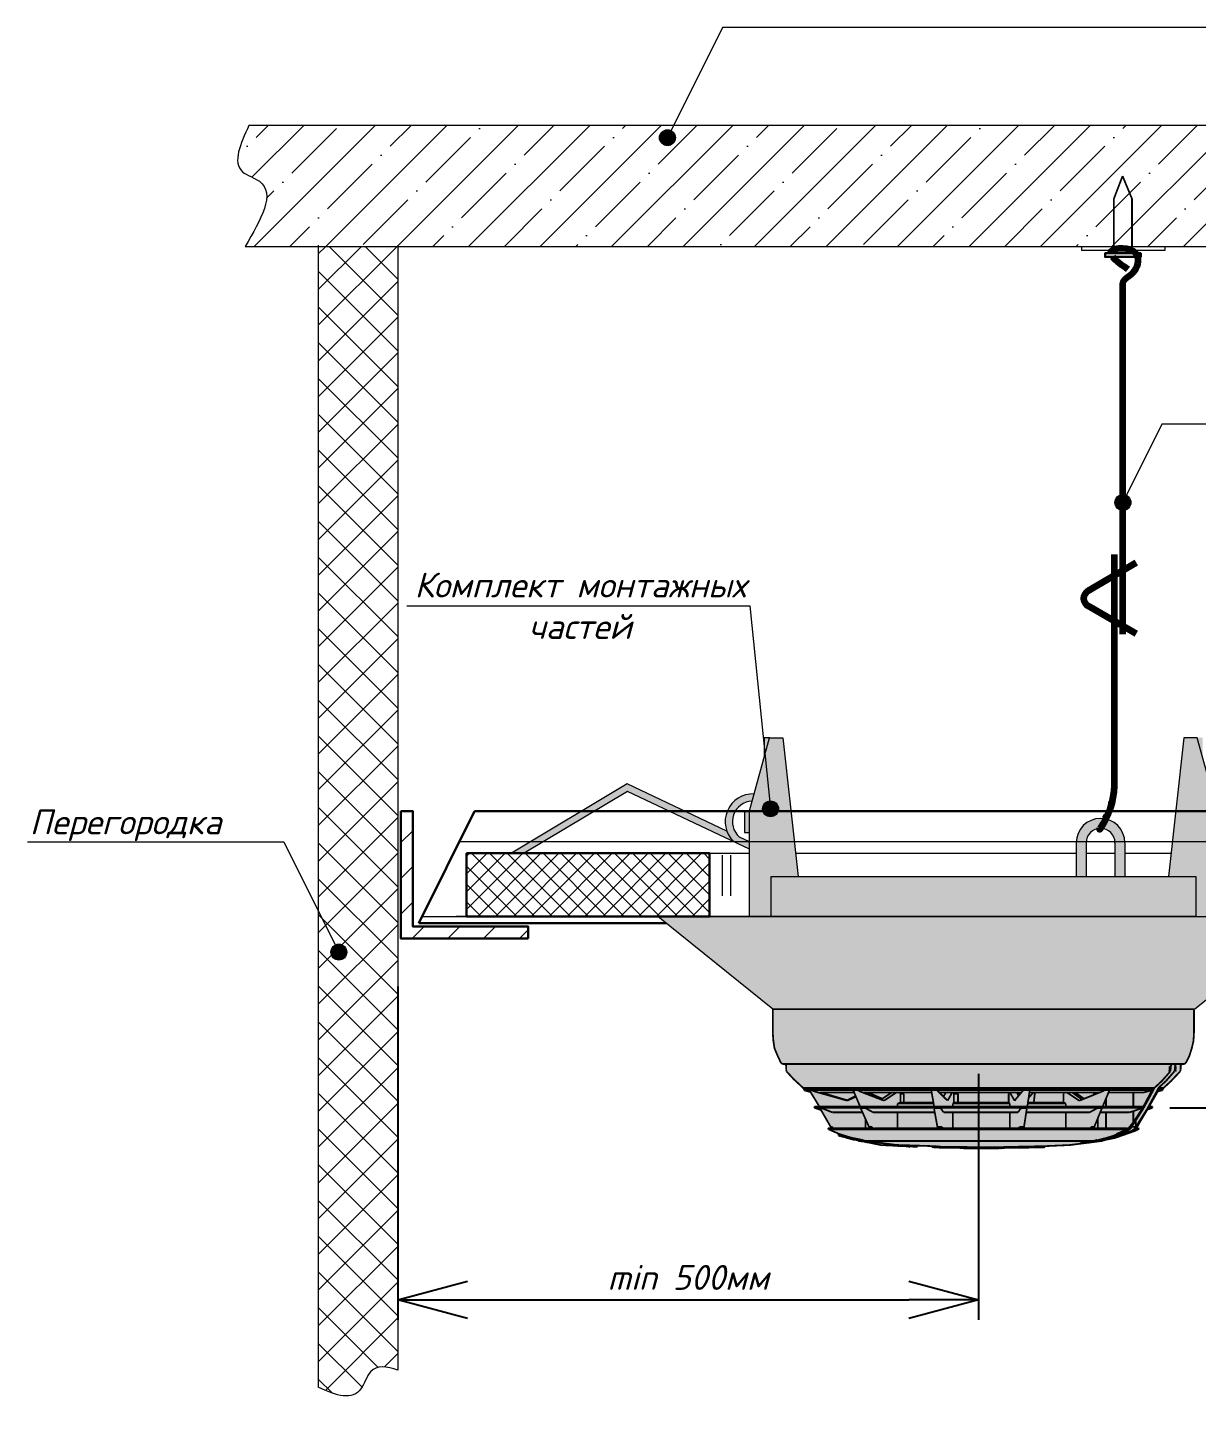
# Model space of a CAD drawing. Header units: millimetres. Extents: x -352922 to 707789, y -273589 to 355472.
# Drawn here: x 514486 to 526235, y -194438 to -180618 of the extents above; entities that cross this region are included whole.
import ezdxf

# ---------------------------------------------------------------- set-up
doc = ezdxf.new("R2010")
doc.units = ezdxf.units.MM
doc.header["$LTSCALE"] = 0.5
doc.layers.get('0').update_dxf_attribs({"lineweight": 18})
doc.layers.get('Defpoints').update_dxf_attribs({"color": 4, "lineweight": 140})
doc.styles.add('GOST-2.304_Type-B', font='GOST Common.ttf')
doc.styles.add('ISOCPEUR', font='isocpeui.ttf', dxfattribs={"height": 250})
doc.dimstyles.new('SPDS', dxfattribs={"dimscale": 100, "dimtxt": 250, "dimasz": 2.5, "dimexe": 2, "dimexo": 1, "dimgap": 1, "dimtad": 1, "dimdec": 0, "dimtxsty": 'GOST-2.304_Type-B', "dimblk": 'ARCHTICK', "dimcen": 2.5, "dimdle": 2, "dimadec": 0, "dimazin": 2, "dimtfac": 0.75, "dimtdec": 0, "dimtmove": 1, "dimatfit": 3, "dimfxl": 1, "dimtfillclr": 256, "dimtolj": 1, "dimarcsym": 0})

# ---------------------------------------------------------------- blocks, each defined once
blk = doc.blocks.new('_Open30')
at = {"color": 0, "lineweight": -2}
for p, q in [((-1, 0.268), (0, 0)), ((0, 0), (-1, -0.268)), ((0, 0), (-1, 0))]:
    blk.add_line(p, q, dxfattribs=at)
blk = doc.blocks.new('*D1009')
at = {"color": 0, "lineweight": -2, "ltscale": 100, "transparency": 16777216}
for p, q in [((518209, -190256), (518209, -193606)), ((524043, -191136), (524043, -193606)), ((518909, -193406), (523343, -193406))]:
    blk.add_line(p, q, dxfattribs=at)
at = {"layer": 'Defpoints', "color": 0, "ltscale": 100, "transparency": 16777216}
for p in [(518209, -190156), (524043, -191036), (524043, -193406)]:
    blk.add_point(p, dxfattribs=at)
at = {"color": 0, "lineweight": -2, "ltscale": 100, "transparency": 16777216, "xscale": 700, "yscale": 700, "zscale": 700, "rotation": 180}
blk.add_blockref('_Open30', (518209, -193406), dxfattribs=at)
at = {"color": 0, "lineweight": -2, "ltscale": 100, "transparency": 16777216, "xscale": 700, "yscale": 700, "zscale": 700}
blk.add_blockref('_Open30', (524043, -193406), dxfattribs=at)
at = {"color": 0, "ltscale": 100, "transparency": 16777216, "insert": (521126, -193181), "char_height": 250, "attachment_point": 5, "style": 'ISOCPEUR'}
blk.add_mtext('\\A1;min 500мм', dxfattribs=at)
blk = doc.blocks.new('*D1010')
at = {"color": 0, "lineweight": -2, "ltscale": 100, "transparency": 16777216}
for p, q in [((528682, -189553), (528086, -189553)), ((528286, -189853), (528286, -191175)), ((528286, -190514), (529514, -191154)), ((529514, -191154), (529514, -193769)), ((525968, -191475), (528486, -191475))]:
    blk.add_line(p, q, dxfattribs=at)
at = {"layer": 'Defpoints', "color": 0, "ltscale": 100, "transparency": 16777216}
for p in [(528782, -189553), (525868, -191475), (528286, -191475)]:
    blk.add_point(p, dxfattribs=at)
at = {"color": 0, "lineweight": -2, "ltscale": 100, "transparency": 16777216, "xscale": 300, "yscale": 300, "zscale": 300}
for p, rotation in [((528286, -189553), 90), ((528286, -191475), 270)]:
    blk.add_blockref('_Open30', p, dxfattribs=dict(at, rotation=rotation))
at = {"color": 0, "ltscale": 100, "transparency": 16777216, "insert": (529264, -192462), "char_height": 250, "attachment_point": 5, "rotation": 90, "style": 'ISOCPEUR'}
blk.add_mtext('\\A1;25...600 (150)мм', dxfattribs=at)

msp = doc.modelspace()

# ---------------------------------------------------------------- hatches: boundary and pattern name
at = {"lineweight": 15, "transparency": 33554687}
h = msp.add_hatch(dxfattribs=at)
h.set_pattern_fill('ANSI35', color=256, scale=80)
h.set_pattern_definition([(45, (320474.26, -199503.8), (-359.2102, 359.2102), []), (45, (320833.47, -199503.8), (-359.2102, 359.2102), [635, -127, 0, -127])])
edge = h.paths.add_edge_path()
edge.add_spline(control_points=[(516711.48518, -181601.86589), (516626.40272, -181787.9799), (516505.87508, -182051.62862), (517030.87088, -182206.89536), (516829.613, -182551.70026), (516673.89043, -182818.49183)], knot_values=[0, 0, 0, 0, 470.0185482305, 665.8273069625, 1335.4580311981, 1335.4580311981, 1335.4580311981, 1335.4580311981], degree=3, periodic=0)
edge.add_line((516673.89043, -182818.49183), (531326.14753, -182818.49183))
edge.add_spline(control_points=[(531326.14753, -182818.49183), (531481.8701, -182551.70026), (531683.12798, -182206.89536), (531158.13219, -182051.62862), (531278.65983, -181787.9799), (531363.74229, -181601.86589)], knot_values=[0, 0, 0, 0, 669.6307242357, 865.4394829677, 1335.4580311982, 1335.4580311982, 1335.4580311982, 1335.4580311982], degree=3, periodic=0)
edge.add_line((531363.74229, -181601.86589), (516711.48518, -181601.86589))
at = {"ltscale": 100, "transparency": 33554687}
h = msp.add_hatch(color=256, dxfattribs=at)
h.dxf.hatch_style = 1
h.paths.add_polyline_path([(520997.85881, -181725.89903, 1), (520837.85881, -181725.89903, 1)])
at = {"lineweight": 15, "transparency": 33554687}
h = msp.add_hatch(dxfattribs=at)
h.set_pattern_fill('ANSI37', color=256, scale=80)
h.set_pattern_definition([(45, (320474.26, -199503.78), (-179.60512, 179.60512), []), (135, (320474.26, -199503.78), (-179.60512, -179.60512), [])])
edge = h.paths.add_edge_path()
edge.add_spline(control_points=[(517408.88952, -194282.77768), (517590.70035, -194374.91411), (517816.95832, -194438.15281), (517930.86465, -194053.00693), (518095.0387, -194072.91402), (518208.88952, -194113.23156)], knot_values=[204.9119883014, 204.9119883014, 204.9119883014, 204.9119883014, 802.1833878738, 1046.9443362888, 1429.5555332753, 1429.5555332753, 1429.5555332753, 1429.5555332753], degree=3, periodic=0)
edge.add_line((518208.88952, -194113.23156), (518208.88952, -182818.49183))
edge.add_line((518208.88952, -182818.49183), (517408.88952, -182818.49183))
edge.add_line((517408.88952, -182818.49183), (517408.88952, -194282.77768))
at = {"ltscale": 100, "transparency": 33554687}
h = msp.add_hatch(color=256, dxfattribs=at)
h.dxf.hatch_style = 1
h.paths.add_polyline_path([(525575.59861, -185392.41901, 1), (525415.59861, -185392.41901, 1)])
at = {"transparency": 33554687}
h = msp.add_hatch(color=5, dxfattribs=at)
h.dxf.hatch_style = 1
h.set_gradient(color1=(214, 214, 214), color2=(128, 128, 128), tint=1)
h.paths.add_polyline_path([(522079.05143, -187756.84767), (521943.48101, -187756.84767), (521741.92873, -188489.95522), (521741.92873, -189552.99844), (521959.32775, -189552.99844), (521959.32775, -189151.23393), (522233.12876, -189151.23393)])
h.paths.add_polyline_path([(526444.54308, -188489.95522), (526242.99081, -187756.84767), (526107.42039, -187756.84767), (525953.34306, -189151.23393), (526227.14407, -189151.23393), (526227.14407, -189552.99844), (526444.54308, -189552.99844)])
h.paths.add_polyline_path([(525515.57308, -188813.01377, 0.3497265147), (525325.38385, -188574.35951, -0.0316760222), (525270.77255, -188668.01612, -0.4141554137), (525415.74142, -188813.01377), (525415.74142, -189151.23393), (525515.57308, -189151.23393)])
h.paths.add_polyline_path([(525270.77255, -188668.01612, 0.0316760222), (525325.38385, -188574.35951, 0.4817816633), (525025.91444, -188813.01377), (525025.91444, -189151.23393), (525125.74611, -189151.23393), (525125.74611, -188813.01377, -0.4142717134)])
h.paths.add_polyline_path([(526398.34934, -188321.93438), (526418.09119, -188393.74155, -0.6797873121), (526546.02354, -188754.61311), (526444.54308, -188802.55533), (526444.54308, -188875.2351), (526602.16529, -188800.76993, 0.6935314403)])
h.paths.add_polyline_path([(520584.24089, -188255.63099, -0.2504942233), (520522.69735, -188299.23585), (521584.30653, -188800.76993, -0.1149879769), (521515.04837, -188695.37065)])
h.paths.add_polyline_path([(521640.44828, -188754.61311, -0.6797873121), (521768.38063, -188393.74155), (521788.12248, -188321.93438, 0.6935314403), (521584.30653, -188800.76993), (521741.92873, -188875.2351), (521741.92873, -188802.55533)])
edge = h.paths.add_edge_path()
edge.add_line((528707.58636, -188918.1459), (528835.2763, -188918.1459))
edge.add_line((528835.2763, -188918.1459), (527674.58306, -188221.4498))
edge.add_line((527674.58306, -188221.4498), (526671.42345, -188695.37065))
edge.add_arc((526410.67146, -188599.4843), 277.82331, 313.571939271, 339.810005346, ccw=False)
edge.add_line((526602.16529, -188800.76993), (527670.88666, -188295.87586))
edge.add_line((527670.88666, -188295.87586), (528707.58636, -188918.1459))
edge = h.paths.add_edge_path()
edge.add_line((519351.19552, -188918.1459), (519478.88545, -188918.1459))
edge.add_line((519478.88545, -188918.1459), (520509.07415, -188299.78403))
edge.add_arc((520512.68097, -188219.86538), 80, 211.654883703, 267.415927542, ccw=False)
edge.add_line((520444.583, -188261.8495), (519351.19552, -188918.1459))
h = msp.add_hatch(color=5, dxfattribs=at)
h.dxf.hatch_style = 1
h.set_gradient(color1=(214, 214, 214), color2=(128, 128, 128), tint=1)
h.paths.add_polyline_path([(521943.48101, -187756.84767), (521890.13901, -187756.84767), (521890.13901, -187950.86888)])
h.paths.add_polyline_path([(521741.92873, -188489.95522), (521692.03027, -188489.95522), (521692.03027, -188709.01339), (521741.92873, -188709.01339)])
h.paths.add_polyline_path([(526494.44155, -188489.95522), (526444.54308, -188489.95522), (526444.54308, -188709.01339), (526494.44155, -188709.01339)])
h.paths.add_polyline_path([(526296.3328, -187756.84767), (526242.99081, -187756.84767), (526296.3328, -187950.86888)])
edge = h.paths.add_edge_path()
edge.add_line((519351.19552, -188918.1459), (519478.88545, -188918.1459))
edge.add_line((519478.88545, -188918.1459), (520515.58516, -188295.87586))
edge.add_line((520515.58516, -188295.87586), (521584.30653, -188800.76993))
edge.add_arc((521775.80035, -188599.4843), 277.82331, 200.189994654, 226.428060729, ccw=False)
edge.add_line((521515.04837, -188695.37065), (520511.88876, -188221.4498))
edge.add_line((520511.88876, -188221.4498), (519351.19552, -188918.1459))
at = {"lineweight": 15, "transparency": 33554687}
h = msp.add_hatch(dxfattribs=at)
h.set_pattern_fill('ANSI31', color=256, scale=80)
h.set_pattern_definition([(45, (320504.4, -238551.23), (-179.60512, 179.60512), [])])
h.paths.add_polyline_path([(519519.02369, -189775.64709), (519519.02369, -189655.64709), (518359.02369, -189655.64709), (518359.02369, -188495.64709), (518239.02369, -188495.64709), (518239.02369, -189135.64709), (518239.02369, -189775.64709), (518879.02369, -189775.64709)])
at = {"ltscale": 100, "transparency": 33554687}
h = msp.add_hatch(color=256, dxfattribs=at)
h.dxf.hatch_style = 1
h.paths.add_polyline_path([(522033.97243, -188471.04521, 1), (521873.97243, -188471.04521, 1)])
at = {"transparency": 33554687}
h = msp.add_hatch(color=256, dxfattribs=at)
h.dxf.hatch_style = 1
h.paths.add_polyline_path([(525384.27249, -188465.7451), (525360.87651, -188456.75512), (525342.63464, -188504.2287), (525366.03061, -188513.21868)])
at = {"lineweight": 15, "transparency": 33554687}
h = msp.add_hatch(dxfattribs=at)
h.set_pattern_fill('ANSI37', color=256, scale=40)
h.set_pattern_definition([(45, (320474.26, -199503.78), (-89.80256, 89.80256), []), (135, (320474.26, -199503.78), (-89.80256, -89.80256), [])])
h.paths.add_polyline_path([(521341.92873, -188918.1459), (518899.32921, -188918.1459), (518899.32921, -189552.99844), (521341.92873, -189552.99844)])
edge = h.paths.add_edge_path()
edge.add_line((530272.52781, -188918.1459), (526844.54308, -188918.1459))
edge.add_line((526844.54308, -188918.1459), (526844.54308, -189552.99844))
edge.add_line((526844.54308, -189552.99844), (530718.59377, -189552.99844))
edge.add_spline(control_points=[(530718.59377, -189552.99844), (530747.6488, -189478.98432), (530807.69935, -189326.01293), (530605.88068, -189139.37935), (530672.49441, -188989.72291), (530704.35412, -188918.1459)], knot_values=[0, 0, 0, 0, 274.6934373161, 567.732730339, 836.3677689407, 836.3677689407, 836.3677689407, 836.3677689407], degree=3, periodic=0)
edge.add_line((530704.35412, -188918.1459), (530272.52781, -188918.1459))
edge.add_line((530272.52781, -188918.1459), (530117.55063, -189217.30046))
edge.add_arc((530080.75146, -189288.3344), 80, 0, 62.61356046, ccw=False)
edge.add_arc((530080.75146, -189288.3344), 80, -180, 0, ccw=False)
edge.add_arc((530080.75146, -189288.3344), 80, 62.61356046, 180, ccw=False)
edge.add_line((530117.55063, -189217.30046), (530272.52781, -188918.1459))
at = {"transparency": 33554687}
h = msp.add_hatch(color=5, dxfattribs=at)
h.dxf.hatch_style = 1
h.set_gradient(color1=(214, 214, 214), color2=(150, 191, 248), tint=1)
h.paths.add_polyline_path([(521959.32775, -189151.23393), (521959.32775, -189552.99844), (526227.14407, -189552.99844), (526227.14407, -189151.23393)])
h = msp.add_hatch(color=5, dxfattribs=at)
h.dxf.hatch_style = 1
h.set_gradient(color1=(214, 214, 214), color2=(150, 191, 248), tint=1)
h.paths.add_polyline_path([(520819.75354, -189552.99844), (521976.56375, -190485.90053), (521976.56375, -190725.82053), (521993.52375, -190878.22053), (522058.40375, -191024.94053), (522075.36375, -191036.30053), (522110.64375, -191042.97512), (522110.64375, -191094.14053), (522116.24375, -191112.46053), (522281.36375, -191276.14053), (522350.56375, -191317.10053), (522450.72375, -191480.78053), (522567.84375, -191679.74053), (522535.40375, -191688.90053), (522649.68375, -191758.74053), (523060.32375, -191850.46053), (523226.12375, -191858.94053), (523668.48375, -191873.06053), (524265.44375, -191885.74053), (524306.32375, -191873.06053), (524962.48375, -191850.46053), (525126.88375, -191829.30053), (525261.68375, -191809.58053), (525595.36375, -191709.38053), (525647.56375, -191653.62053), (525852.88375, -191300.14053), (525902.28375, -191276.14053), (526068.80375, -191112.46053), (526075.84375, -191094.14053), (526075.84375, -191036.30053), (526111.12375, -191036.30053), (526128.08375, -191024.94053), (526174.64375, -190919.18053), (526204.24375, -190807.66053), (526209.92375, -190739.66603), (526209.92375, -190485.90053), (527372.41396, -189552.99844)])
at = {"ltscale": 100, "transparency": 33554687}
h = msp.add_hatch(color=256, dxfattribs=at)
h.dxf.hatch_style = 1
h.paths.add_polyline_path([(517695.24337, -189911.54977, 1), (517535.24337, -189911.54977, 1)])

# ---------------------------------------------------------------- linework, layer by layer
at = {"linetype": 'ByBlock', "ltscale": 10, "transparency": 33554687}
for p, q in [((531363.74229, -181601.86589), (516711.48518, -181601.86589)), ((516673.89043, -182818.49183), (531326.14753, -182818.49183))]:
    msp.add_line(p, q, dxfattribs=at)
at = {"lineweight": 15, "transparency": 33554687}
for p, q in [((518827.1875, -188798.40752), (523926.74383, -188798.40752)), ((523926.74383, -188798.40752), (529210.23707, -188798.40752)), ((521470.29449, -189345.17771), (521470.29449, -188935.71901)), ((521552.24972, -188935.71901), (521552.24972, -189345.17771))]:
    msp.add_line(p, q, dxfattribs=at)
at = {"ltscale": 100, "transparency": 33554687}
for points in [[(527044.19027, -180618.35774), (521471.62945, -180618.35774), (520917.85881, -181725.89903), (520917.85881, -181725.89903)], [(521976.56375, -182818.49183), (526215.60375, -182818.49183)], [(527346.43479, -184604.62412), (525887.14314, -184604.62412), (525495.59861, -185392.41901), (525495.59861, -185392.41901)], [(518298.85004, -186430.43968), (521746.50015, -186430.43968), (521953.97243, -188471.04521), (521953.97243, -188471.04521)], [(521741.92873, -189552.99844), (521741.92873, -188489.95522), (521943.48101, -187756.84767), (522079.05143, -187756.84767), (522233.12876, -189151.23393)], [(521943.48101, -187756.84767), (521890.13901, -187756.84767), (521890.13901, -187950.86888)], [(526444.54308, -189552.99844), (526444.54308, -188489.95522), (526242.99081, -187756.84767), (526107.42039, -187756.84767), (525953.34306, -189151.23393)], [(521515.04837, -188695.37065), (520511.88876, -188221.4498), (519351.19552, -188918.1459)], [(521741.92873, -188875.2351), (520515.58516, -188295.87586), (519478.88545, -188918.1459)], [(521741.92873, -188802.55533), (521640.44828, -188754.61311)], [(514485.96485, -188804.00847), (517061.47273, -188804.00847), (517615.24337, -189911.54977), (517615.24337, -189911.54977)], [(525025.91444, -188813.01377), (525025.91444, -189151.23393)], [(525125.74611, -188813.01377), (525125.74611, -189151.23393)], [(525415.74142, -188813.01377), (525415.74142, -189151.23393)], [(525515.57308, -188813.01377), (525515.57308, -189151.23393)], [(521341.92873, -189552.99844), (521341.92873, -189151.23393)], [(521341.92873, -189552.99844), (518793.603, -189552.99844)], [(521976.56375, -190483.52498), (520819.75354, -189552.99844)], [(521959.32775, -189552.99844), (520819.75354, -189552.99844)], [(521741.92873, -189552.99844), (521341.92873, -189552.99844)], [(526215.60375, -190483.52498), (527372.41396, -189552.99844)], [(526227.14407, -189552.99844), (527366.71827, -189552.99844)]]:
    msp.add_lwpolyline(points, dxfattribs=at)
at = {"transparency": 33554687, "const_width": 17.6}
for points in [[(525404.55861, -182339.94525), (525492.07861, -182111.30525)], [(525492.07861, -182111.30525), (525586.63861, -182339.94525)], [(525404.55861, -182887.96253), (525404.55861, -182339.94525)], [(525586.63861, -182339.94525), (525586.63861, -182887.96253)], [(521976.56375, -190485.90053), (521976.56375, -190725.82053)], [(521976.56375, -190485.90053), (526209.92375, -190485.90053)], [(526209.92375, -190725.82053), (526209.92375, -190485.90053)], [(521976.56375, -190725.82053), (521982.24375, -190802.06053), (521993.52375, -190878.22053), (522023.12375, -190948.78053), (522058.40375, -191024.94053)], [(526128.08375, -191024.94053), (526163.36375, -190954.46053), (526185.92375, -190883.90053), (526204.24375, -190807.66053), (526209.92375, -190725.82053)], [(522058.40375, -191024.94053), (522075.36375, -191036.30053)], [(522075.36375, -191036.30053), (526010.96375, -191036.30053)], [(522110.64375, -191065.90053), (522110.64375, -191053.18053), (522104.96375, -191041.90053), (522088.08375, -191036.30053)], [(522110.64375, -191065.90053), (522110.64375, -191094.14053)], [(522110.64375, -191094.14053), (522116.24375, -191112.46053)], [(522116.24375, -191112.46053), (522186.80375, -191188.70053), (522281.36375, -191276.14053)], [(525812.00375, -191276.14053), (525888.16375, -191205.58053), (525970.00375, -191112.46053)], [(525852.88375, -191276.14053), (525929.12375, -191205.58053), (526010.96375, -191112.46053)], [(525905.12375, -191276.14053), (525981.28375, -191205.58053), (526068.80375, -191112.46053)], [(525958.72375, -191112.46053), (525964.40375, -191094.14053)], [(525964.40375, -191094.14053), (525964.40375, -191058.86053)], [(525964.40375, -191058.86053), (525964.40375, -191065.90053)], [(525964.40375, -191058.86053), (525975.68375, -191058.86053)], [(525964.40375, -191065.90053), (525964.40375, -191094.14053)], [(525970.00375, -191112.46053), (525975.68375, -191094.14053)], [(526005.28375, -191036.30053), (525994.00375, -191036.30053), (525986.96375, -191041.90053), (525981.28375, -191047.58053), (525975.68375, -191058.86053)], [(525975.68375, -191094.14053), (525975.68375, -191058.86053)], [(526010.96375, -191036.30053), (526022.24375, -191036.30053)], [(526010.96375, -191112.46053), (526016.56375, -191094.14053)], [(526016.56375, -191058.86053), (526022.24375, -191047.58053), (526027.84375, -191041.90053), (526034.96375, -191036.30053), (526046.24375, -191036.30053)], [(526016.56375, -191094.14053), (526016.56375, -191058.86053)], [(526016.56375, -191058.86053), (526027.84375, -191058.86053)], [(526057.52375, -191036.30053), (526022.24375, -191036.30053)], [(526022.24375, -191112.46053), (526027.84375, -191094.14053)], [(526027.84375, -191094.14053), (526027.84375, -191058.86053)], [(526046.24375, -191036.30053), (526051.84375, -191036.30053)], [(526051.84375, -191036.30053), (526057.52375, -191036.30053)], [(526051.84375, -191036.30053), (526111.12375, -191036.30053)], [(526068.80375, -191112.46053), (526075.84375, -191094.14053)], [(526104.08375, -191036.30053), (526092.80375, -191036.30053), (526081.52375, -191041.90053), (526075.84375, -191053.18053), (526075.84375, -191065.90053)], [(526075.84375, -191094.14053), (526075.84375, -191065.90053)], [(526111.12375, -191036.30053), (526128.08375, -191024.94053)], [(522281.36375, -191276.14053), (522287.04375, -191281.82053)], [(525812.00375, -191276.14053), (522281.36375, -191276.14053)], [(522287.04375, -191281.82053), (522292.64375, -191300.14053)], [(522287.04375, -191281.82053), (525793.60375, -191281.82053)], [(522292.64375, -191300.14053), (522350.56375, -191317.10053)], [(525788.00375, -191300.14053), (522292.64375, -191300.14053)], [(522344.88375, -191300.14053), (522357.60375, -191300.14053)], [(522344.88375, -191300.14053), (522445.04375, -191463.82053)], [(522374.48375, -191305.82053), (522368.88375, -191300.14053), (522363.20375, -191300.14053), (522357.60375, -191300.14053)], [(522725.84375, -191404.54053), (522374.48375, -191305.82053)], [(522796.40375, -191322.70053), (522450.72375, -191322.70053)], [(522720.24375, -191398.94053), (522462.00375, -191322.70053)], [(522807.76375, -191357.98053), (522714.56375, -191404.54053)], [(522813.36375, -191363.66053), (522725.84375, -191404.54053)], [(522785.12375, -191300.14053), (522813.36375, -191300.14053)], [(522785.12375, -191300.14053), (522854.32375, -191463.82053)], [(522837.36375, -191305.82053), (522831.68375, -191300.14053), (522826.08375, -191300.14053), (522819.04375, -191300.14053), (522813.36375, -191300.14053)], [(523094.16375, -191404.54053), (522837.36375, -191305.82053)], [(523575.36375, -191322.70053), (522889.60375, -191322.70053)], [(522948.80375, -191333.98053), (522930.48375, -191322.70053)], [(523082.88375, -191387.66053), (522936.16375, -191322.70053)], [(522948.80375, -191346.70053), (522948.80375, -191333.98053)], [(523170.40375, -191322.70053), (523065.92375, -191393.26053)], [(523218.32375, -191322.70053), (523094.16375, -191404.54053)], [(523259.28375, -191333.98053), (523253.60375, -191322.70053)], [(523259.28375, -191422.94053), (523259.28375, -191333.98053)], [(523294.56375, -191333.98053), (523259.28375, -191333.98053)], [(523281.84375, -191322.70053), (523294.56375, -191333.98053)], [(523294.56375, -191422.94053), (523294.56375, -191333.98053)], [(523569.76375, -191300.14053), (523597.92375, -191463.82053)], [(523581.04375, -191300.14053), (523575.36375, -191300.14053), (523569.76375, -191300.14053)], [(523581.04375, -191300.14053), (523616.32375, -191300.14053)], [(523633.20375, -191305.82053), (523627.60375, -191300.14053), (523621.92375, -191300.14053), (523616.32375, -191300.14053)], [(523733.44375, -191404.54053), (523633.20375, -191305.82053)], [(524471.44375, -191322.70053), (523657.20375, -191322.70053)], [(523715.04375, -191322.70053), (523692.48375, -191363.66053)], [(523715.04375, -191328.38053), (523715.04375, -191322.70053)], [(523780.00375, -191322.70053), (523733.44375, -191404.54053)], [(523796.88375, -191333.98053), (523796.88375, -191322.70053)], [(523796.88375, -191422.94053), (523796.88375, -191333.98053)], [(523837.84375, -191333.98053), (523796.88375, -191333.98053)], [(523832.16375, -191322.70053), (523837.84375, -191333.98053)], [(523837.84375, -191422.94053), (523837.84375, -191333.98053)], [(524354.32375, -191322.70053), (524347.28375, -191333.98053)], [(524347.28375, -191422.94053), (524347.28375, -191333.98053)], [(524359.92375, -191322.70053), (524406.48375, -191404.54053)], [(524406.48375, -191404.54053), (524488.32375, -191305.82053)], [(524430.48375, -191322.70053), (524447.44375, -191357.98053)], [(524453.04375, -191333.98053), (524436.16375, -191333.98053)], [(524458.72375, -191322.70053), (524453.04375, -191333.98053)], [(524453.04375, -191346.70053), (524453.04375, -191333.98053)], [(524471.44375, -191322.70053), (524471.44375, -191328.38053)], [(524506.72375, -191300.14053), (524499.68375, -191300.14053), (524494.00375, -191300.14053), (524488.32375, -191305.82053)], [(524506.72375, -191300.14053), (524547.60375, -191300.14053)], [(524534.96375, -191463.82053), (524558.88375, -191300.14053)], [(524558.88375, -191300.14053), (524553.28375, -191300.14053), (524547.60375, -191300.14053)], [(524547.60375, -191376.38053), (524594.16375, -191322.70053)], [(525256.00375, -191322.70053), (524553.28375, -191322.70053)], [(524599.84375, -191422.94053), (524611.12375, -191322.70053)], [(524904.64375, -191322.70053), (524898.96375, -191333.98053)], [(524898.96375, -191422.94053), (524898.96375, -191333.98053)], [(524932.88375, -191322.70053), (525057.04375, -191404.54053)], [(524986.48375, -191322.70053), (525085.28375, -191393.26053)], [(525016.08375, -191322.70053), (525109.28375, -191387.66053)], [(525057.04375, -191404.54053), (525302.56375, -191305.82053)], [(525202.40375, -191346.70053), (525202.40375, -191322.70053)], [(525291.28375, -191463.82053), (525360.40375, -191300.14053)], [(525325.12375, -191300.14053), (525319.52375, -191300.14053), (525313.84375, -191300.14053), (525308.24375, -191300.14053), (525302.56375, -191305.82053)], [(525325.12375, -191300.14053), (525354.80375, -191300.14053)], [(525325.12375, -191463.82053), (525325.12375, -191381.98053)], [(525700.48375, -191322.70053), (525349.12375, -191322.70053)], [(525360.40375, -191300.14053), (525354.80375, -191300.14053)], [(525583.36375, -191668.46053), (525694.88375, -191493.50053), (525800.72375, -191300.14053)], [(525600.32375, -191463.82053), (525600.32375, -191322.70053)], [(525624.32375, -191668.46053), (525735.76375, -191493.50053), (525841.60375, -191300.14053)], [(525694.88375, -191475.10053), (525788.00375, -191300.14053)], [(525700.48375, -191322.70053), (525788.00375, -191300.14053)], [(525752.72375, -191475.10053), (525852.88375, -191300.14053)], [(525788.00375, -191300.14053), (525793.60375, -191281.82053)], [(525800.72375, -191300.14053), (525812.00375, -191276.14053)], [(525852.88375, -191276.14053), (525841.60375, -191300.14053)], [(525841.60375, -191311.42053), (525893.84375, -191300.14053)], [(525905.12375, -191276.14053), (525852.88375, -191276.14053)], [(525858.56375, -191281.82053), (525852.88375, -191300.14053)], [(525893.84375, -191300.14053), (525852.88375, -191300.14053)], [(525858.56375, -191281.82053), (525899.44375, -191281.82053)], [(525893.84375, -191300.14053), (525899.44375, -191281.82053)], [(525899.44375, -191281.82053), (525905.12375, -191276.14053)], [(522392.88375, -191463.82053), (522392.88375, -191475.10053)], [(525694.88375, -191463.82053), (522392.88375, -191463.82053)], [(522392.88375, -191475.10053), (522462.00375, -191499.10053)], [(525694.88375, -191475.10053), (522392.88375, -191475.10053)], [(522462.00375, -191480.78053), (522450.72375, -191480.78053)], [(522450.72375, -191480.78053), (522562.16375, -191674.06053)], [(522486.00375, -191486.38053), (522462.00375, -191480.78053)], [(522573.44375, -191521.66053), (522486.00375, -191486.38053)], [(522878.24375, -191521.66053), (522573.44375, -191521.66053)], [(522866.96375, -191480.78053), (522859.92375, -191480.78053)], [(522859.92375, -191480.78053), (522948.80375, -191679.74053)], [(522895.20375, -191480.78053), (522866.96375, -191480.78053)], [(522919.20375, -191486.38053), (522913.52375, -191480.78053), (522907.92375, -191480.78053), (522895.20375, -191480.78053)], [(522984.08375, -191521.66053), (522919.20375, -191486.38053)], [(523603.60375, -191521.66053), (522984.08375, -191521.66053)], [(523229.68375, -191434.22053), (523259.28375, -191422.94053)], [(523229.68375, -191463.82053), (523229.68375, -191434.22053)], [(523592.32375, -191434.22053), (523229.68375, -191434.22053)], [(523229.68375, -191679.74053), (523229.68375, -191521.66053)], [(523586.64375, -191422.94053), (523259.28375, -191422.94053)], [(523610.64375, -191480.78053), (523603.60375, -191480.78053), (523597.92375, -191486.38053)], [(523597.92375, -191486.38053), (523633.20375, -191679.74053)], [(523645.92375, -191480.78053), (523610.64375, -191480.78053)], [(523668.48375, -191486.38053), (523657.20375, -191480.78053), (523651.60375, -191480.78053), (523645.92375, -191480.78053)], [(523692.48375, -191521.66053), (523668.48375, -191486.38053)], [(524441.76375, -191521.66053), (523692.48375, -191521.66053)], [(523785.60375, -191434.22053), (523796.88375, -191422.94053)], [(523785.60375, -191463.82053), (523785.60375, -191434.22053)], [(524359.92375, -191434.22053), (523785.60375, -191434.22053)], [(523785.60375, -191679.74053), (523785.60375, -191521.66053)], [(524347.28375, -191422.94053), (523796.88375, -191422.94053)], [(524359.92375, -191434.22053), (524347.28375, -191422.94053)], [(524359.92375, -191463.82053), (524359.92375, -191434.22053)], [(524359.92375, -191679.74053), (524359.92375, -191521.66053)], [(524441.76375, -191521.66053), (524464.40375, -191486.38053)], [(524482.72375, -191480.78053), (524477.04375, -191480.78053), (524464.40375, -191486.38053)], [(524523.60375, -191480.78053), (524482.72375, -191480.78053)], [(524499.68375, -191679.74053), (524529.28375, -191486.38053)], [(524529.28375, -191486.38053), (524523.60375, -191480.78053)], [(525161.44375, -191521.66053), (524523.60375, -191521.66053)], [(524898.96375, -191422.94053), (524540.56375, -191422.94053)], [(524921.60375, -191434.22053), (524540.56375, -191434.22053)], [(524921.60375, -191434.22053), (524898.96375, -191422.94053)], [(524921.60375, -191463.82053), (524921.60375, -191434.22053)], [(524921.60375, -191679.74053), (524921.60375, -191521.66053)], [(525161.44375, -191521.66053), (525226.40375, -191486.38053)], [(525202.40375, -191679.74053), (525284.24375, -191480.78053)], [(525250.32375, -191480.78053), (525243.28375, -191480.78053), (525237.68375, -191480.78053), (525226.40375, -191486.38053)], [(525278.56375, -191480.78053), (525250.32375, -191480.78053)], [(525559.36375, -191521.66053), (525267.28375, -191521.66053)], [(525284.24375, -191480.78053), (525278.56375, -191480.78053)], [(525325.12375, -191679.74053), (525325.12375, -191521.66053)], [(525600.32375, -191510.38053), (525559.36375, -191521.66053)], [(525694.88375, -191475.10053), (525600.32375, -191510.38053)], [(525600.32375, -191621.90053), (525694.88375, -191475.10053)], [(525600.32375, -191621.90053), (525600.32375, -191510.38053)], [(525665.20375, -191621.90053), (525752.72375, -191475.10053)], [(525694.88375, -191463.82053), (525694.88375, -191475.10053)], [(525747.04375, -191493.50053), (525793.60375, -191475.10053)], [(525793.60375, -191475.10053), (525752.72375, -191475.10053)], [(525793.60375, -191463.82053), (525759.76375, -191463.82053)], [(525793.60375, -191475.10053), (525793.60375, -191463.82053)], [(522532.56375, -191679.74053), (522532.56375, -191685.34053)], [(522532.56375, -191679.74053), (522567.84375, -191679.74053)], [(522532.56375, -191685.34053), (522538.24375, -191692.46053)], [(522562.16375, -191668.46053), (522573.44375, -191668.46053)], [(522562.16375, -191668.46053), (522573.44375, -191685.34053)], [(522584.80375, -191685.34053), (522573.44375, -191668.46053)], [(522573.44375, -191685.34053), (522579.12375, -191685.34053)], [(522579.12375, -191685.34053), (522584.80375, -191685.34053)], [(522584.80375, -191685.34053), (522584.80375, -191679.74053)], [(522584.80375, -191679.74053), (522948.80375, -191679.74053)], [(522907.92375, -191679.74053), (522907.92375, -191586.62053)], [(522948.80375, -191668.46053), (522977.04375, -191668.46053)], [(522948.80375, -191668.46053), (522948.80375, -191685.34053), (522954.48375, -191685.34053)], [(522948.80375, -191679.74053), (522948.80375, -191685.34053)], [(522954.48375, -191685.34053), (522948.80375, -191685.34053)], [(522954.48375, -191685.34053), (522971.44375, -191685.34053)], [(522971.44375, -191685.34053), (522989.76375, -191685.34053)], [(522989.76375, -191685.34053), (522984.08375, -191679.74053), (522977.04375, -191674.06053), (522977.04375, -191668.46053)], [(522989.76375, -191685.34053), (522995.44375, -191679.74053)], [(522995.44375, -191679.74053), (523633.20375, -191679.74053)], [(523633.20375, -191679.74053), (523638.88375, -191685.34053)], [(523638.88375, -191668.46053), (523679.76375, -191668.46053)], [(523638.88375, -191668.46053), (523638.88375, -191685.34053)], [(523638.88375, -191685.34053), (523662.88375, -191685.34053)], [(523662.88375, -191685.34053), (523686.88375, -191685.34053)], [(523686.88375, -191685.34053), (523686.88375, -191679.74053), (523679.76375, -191674.06053), (523679.76375, -191668.46053)], [(523686.88375, -191685.34053), (523692.48375, -191679.74053)], [(523692.48375, -191679.74053), (524441.76375, -191679.74053)], [(524441.76375, -191679.74053), (524447.44375, -191685.34053)], [(524453.04375, -191668.46053), (524447.44375, -191685.34053)], [(524447.44375, -191685.34053), (524471.44375, -191685.34053)], [(524453.04375, -191668.46053), (524494.00375, -191668.46053)], [(524471.44375, -191685.34053), (524499.68375, -191685.34053)], [(524499.68375, -191685.34053), (524494.00375, -191679.74053), (524494.00375, -191674.06053), (524494.00375, -191668.46053)], [(524499.68375, -191685.34053), (524499.68375, -191679.74053)], [(524499.68375, -191679.74053), (525155.84375, -191679.74053)], [(525155.84375, -191679.74053), (525161.44375, -191685.34053)], [(525174.16375, -191668.46053), (525161.44375, -191685.34053)], [(525161.44375, -191685.34053), (525179.84375, -191685.34053)], [(525174.16375, -191668.46053), (525202.40375, -191668.46053)], [(525179.84375, -191685.34053), (525196.72375, -191685.34053)], [(525196.72375, -191685.34053), (525202.40375, -191679.74053), (525202.40375, -191674.06053), (525202.40375, -191668.46053)], [(525196.72375, -191685.34053), (525202.40375, -191679.74053)], [(525202.40375, -191679.74053), (525542.48375, -191679.74053)], [(525243.28375, -191586.62053), (525243.28375, -191679.74053)], [(525542.48375, -191679.74053), (525548.08375, -191685.34053)], [(525600.32375, -191621.90053), (525548.08375, -191685.34053)], [(525583.36375, -191668.46053), (525566.48375, -191692.46053)], [(525583.36375, -191668.46053), (525624.32375, -191668.46053)], [(525607.36375, -191692.46053), (525624.32375, -191668.46053)], [(525624.32375, -191603.50053), (525624.32375, -191668.46053)], [(525629.92375, -191685.34053), (525665.20375, -191621.90053)], [(525635.60375, -191679.74053), (525653.92375, -191679.74053)], [(525648.32375, -191692.46053), (525659.60375, -191685.34053)], [(525659.60375, -191685.34053), (525653.92375, -191679.74053)], [(522538.24375, -191692.46053), (522562.16375, -191703.74053)], [(522538.24375, -191692.46053), (525566.48375, -191692.46053)], [(522562.16375, -191703.74053), (522644.00375, -191739.02053)], [(522638.40375, -191739.02053), (522638.40375, -191755.90053)], [(522638.40375, -191755.90053), (522655.36375, -191761.58053)], [(522644.00375, -191739.02053), (522714.56375, -191761.58053)], [(522644.00375, -191755.90053), (522655.36375, -191761.58053)], [(522655.36375, -191761.58053), (522668.00375, -191761.58053)], [(522655.36375, -191761.58053), (522714.56375, -191774.30053)], [(522668.00375, -191761.58053), (522725.84375, -191779.90053)], [(522778.08375, -191779.90053), (522714.56375, -191761.58053)], [(522714.56375, -191774.30053), (523060.32375, -191850.46053)], [(522720.24375, -191779.90053), (522731.52375, -191779.90053), (522742.80375, -191785.58053), (522749.84375, -191785.58053), (522761.12375, -191791.18053), (522772.48375, -191791.18053), (522785.12375, -191796.86053), (522802.08375, -191796.86053), (522826.08375, -191802.46053), (522843.04375, -191809.58053), (522854.32375, -191809.58053), (522872.64375, -191815.18053), (522889.60375, -191815.18053), (522936.16375, -191826.46053)], [(522725.84375, -191779.90053), (523060.32375, -191850.46053)], [(522778.08375, -191779.90053), (522866.96375, -191796.86053)], [(522907.92375, -191809.58053), (522866.96375, -191796.86053)], [(525202.40375, -191809.58053), (522907.92375, -191809.58053)], [(522907.92375, -191809.58053), (523224.00375, -191850.46053)], [(524962.48375, -191850.46053), (525284.24375, -191809.58053)], [(525062.64375, -191832.14053), (525133.20375, -191820.86053)], [(525133.20375, -191820.86053), (525120.56375, -191826.46053), (525109.28375, -191826.46053), (525103.60375, -191826.46053), (525090.88375, -191826.46053), (525085.28375, -191832.14053), (525079.60375, -191832.14053), (525090.88375, -191832.14053), (525097.92375, -191832.14053), (525109.28375, -191832.14053), (525120.56375, -191832.14053), (525133.20375, -191826.46053), (525144.56375, -191826.46053), (525155.84375, -191826.46053), (525167.12375, -191820.86053), (525174.16375, -191820.86053)], [(525174.16375, -191820.86053), (525103.60375, -191832.14053)], [(525133.20375, -191820.86053), (525215.04375, -191809.58053)], [(525174.16375, -191820.86053), (525256.00375, -191809.58053)], [(525237.68375, -191796.86053), (525202.40375, -191809.58053)], [(525202.40375, -191809.58053), (525215.04375, -191809.58053)], [(525215.04375, -191809.58053), (525302.56375, -191785.58053), (525360.40375, -191774.30053)], [(525256.00375, -191809.58053), (525343.52375, -191785.58053), (525401.36375, -191774.30053)], [(525256.00375, -191809.58053), (525261.68375, -191809.58053)], [(525261.68375, -191809.58053), (525302.56375, -191796.86053)], [(525261.68375, -191809.58053), (525284.24375, -191809.58053)], [(525284.24375, -191809.58053), (525325.12375, -191796.86053)], [(525325.12375, -191779.90053), (525430.96375, -191750.30053), (525531.20375, -191703.74053)], [(525325.12375, -191779.90053), (525349.12375, -191774.30053)], [(525325.12375, -191796.86053), (525414.08375, -191779.90053)], [(525349.12375, -191774.30053), (525518.48375, -191715.02053)], [(525360.40375, -191774.30053), (525531.20375, -191715.02053)], [(525390.08375, -191779.90053), (525408.40375, -191774.30053)], [(525401.36375, -191774.30053), (525572.08375, -191715.02053)], [(525408.40375, -191774.30053), (525577.76375, -191715.02053)], [(525414.08375, -191779.90053), (525629.92375, -191703.74053)], [(525430.96375, -191739.02053), (525512.80375, -191703.74053)], [(525430.96375, -191739.02053), (525490.24375, -191715.02053)], [(525449.36375, -191739.02053), (525430.96375, -191739.02053)], [(525449.36375, -191739.02053), (525507.20375, -191715.02053)], [(525512.80375, -191703.74053), (525490.24375, -191715.02053)], [(525531.20375, -191703.74053), (525507.20375, -191715.02053)], [(525518.48375, -191715.02053), (525531.20375, -191703.74053)], [(525518.48375, -191739.02053), (525594.64375, -191703.74053)], [(525518.48375, -191739.02053), (525577.76375, -191715.02053)], [(525531.20375, -191739.02053), (525518.48375, -191739.02053)], [(525566.48375, -191692.46053), (525531.20375, -191715.02053)], [(525531.20375, -191739.02053), (525583.36375, -191715.02053)], [(525572.08375, -191715.02053), (525607.36375, -191692.46053)], [(525577.76375, -191715.02053), (525594.64375, -191703.74053)], [(525607.36375, -191703.74053), (525583.36375, -191715.02053)], [(525607.36375, -191692.46053), (525648.32375, -191692.46053)], [(525629.92375, -191703.74053), (525648.32375, -191692.46053)], [(523060.32375, -191850.46053), (523404.64375, -191867.42053)], [(523060.32375, -191850.46053), (523205.68375, -191856.14053)], [(523205.68375, -191856.14053), (523246.56375, -191861.74053)], [(523224.00375, -191850.46053), (523246.56375, -191850.46053)], [(523246.56375, -191850.46053), (523592.32375, -191861.74053)], [(523341.12375, -191873.02053), (523352.40375, -191867.42053)], [(523404.64375, -191867.42053), (523434.24375, -191867.42053)], [(523434.24375, -191867.42053), (523434.24375, -191856.14053)], [(523575.36375, -191873.02053), (523575.36375, -191861.74053)], [(523575.36375, -191873.02053), (523621.92375, -191873.02053)], [(523592.32375, -191861.74053), (523621.92375, -191861.74053)], [(523592.32375, -191873.02053), (523709.44375, -191878.70053)], [(523621.92375, -191873.02053), (523621.92375, -191861.74053)], [(523621.92375, -191861.74053), (523662.88375, -191867.42053)], [(523621.92375, -191873.02053), (523662.88375, -191878.70053)], [(523645.92375, -191878.70053), (523662.88375, -191878.70053)], [(523645.92375, -191878.70053), (523668.48375, -191878.70053)], [(523662.88375, -191878.70053), (523662.88375, -191867.42053)], [(523662.88375, -191867.42053), (523668.48375, -191867.42053)], [(523668.48375, -191878.70053), (523668.48375, -191867.42053)], [(523668.48375, -191867.42053), (523686.88375, -191867.42053)], [(523668.48375, -191878.70053), (523686.88375, -191878.70053)], [(523686.88375, -191878.70053), (523686.88375, -191867.42053)], [(523686.88375, -191867.42053), (523733.44375, -191867.42053)], [(523686.88375, -191878.70053), (523733.44375, -191878.70053)], [(523709.44375, -191878.70053), (523733.44375, -191878.70053)], [(523715.04375, -191878.70053), (523804.00375, -191878.70053)], [(523733.44375, -191878.70053), (523733.44375, -191867.42053)], [(523733.44375, -191867.42053), (523744.72375, -191867.42053)], [(523733.44375, -191878.70053), (523804.00375, -191878.70053)], [(523733.44375, -191878.70053), (523744.72375, -191878.70053)], [(523739.04375, -191878.70053), (523791.28375, -191878.70053)], [(523744.72375, -191878.70053), (523744.72375, -191867.42053)], [(523744.72375, -191867.42053), (523856.16375, -191867.42053)], [(523744.72375, -191878.70053), (523856.16375, -191878.70053)], [(523791.28375, -191878.70053), (523844.88375, -191878.70053)], [(523832.16375, -191878.70053), (523837.84375, -191878.70053)], [(523837.84375, -191878.70053), (523954.96375, -191885.74053)], [(523837.84375, -191878.70053), (523850.56375, -191878.70053)], [(523844.88375, -191878.70053), (523856.16375, -191878.70053)], [(523850.56375, -191878.70053), (523921.12375, -191885.74053)], [(523856.16375, -191878.70053), (523856.16375, -191867.42053)], [(523856.16375, -191867.42053), (523867.44375, -191867.42053)], [(523856.16375, -191878.70053), (523926.72375, -191885.74053)], [(523856.16375, -191878.70053), (523867.44375, -191878.70053)], [(523867.44375, -191878.70053), (523867.44375, -191867.42053)], [(523867.44375, -191867.42053), (523978.96375, -191873.02053)], [(523867.44375, -191878.70053), (523978.96375, -191885.74053)], [(523921.12375, -191885.74053), (523926.72375, -191885.74053)], [(523954.96375, -191885.74053), (523978.96375, -191885.74053)], [(523962.00375, -191885.74053), (523990.24375, -191885.74053)], [(523967.68375, -191885.74053), (524079.12375, -191885.74053)], [(523973.28375, -191885.74053), (523990.24375, -191885.74053)], [(523973.28375, -191885.74053), (523978.96375, -191885.74053)], [(523978.96375, -191885.74053), (523978.96375, -191873.02053)], [(523978.96375, -191873.02053), (523990.24375, -191873.02053)], [(524014.24375, -191873.02053), (523978.96375, -191873.02053)], [(524014.24375, -191885.74053), (523978.96375, -191885.74053)], [(524014.24375, -191873.02053), (524101.68375, -191873.02053)], [(524014.24375, -191885.74053), (524101.68375, -191885.74053)], [(524031.12375, -191885.74053), (524019.84375, -191885.74053)], [(524019.84375, -191885.74053), (524025.52375, -191885.74053)], [(524025.52375, -191885.74053), (524043.84375, -191885.74053)], [(524031.12375, -191885.74053), (524049.52375, -191885.74053)], [(524043.84375, -191885.74053), (524049.52375, -191885.74053)], [(524079.12375, -191885.74053), (524101.68375, -191885.74053)], [(524084.80375, -191885.74053), (524101.68375, -191885.74053)], [(524090.40375, -191885.74053), (524096.08375, -191885.74053)], [(524096.08375, -191885.74053), (524131.36375, -191885.74053)], [(524101.68375, -191885.74053), (524101.68375, -191873.02053)], [(524136.96375, -191873.02053), (524101.68375, -191873.02053)], [(524136.96375, -191885.74053), (524101.68375, -191885.74053)], [(524131.36375, -191885.74053), (524142.64375, -191885.74053)], [(524136.96375, -191873.02053), (524189.20375, -191873.02053)], [(524136.96375, -191885.74053), (524189.20375, -191885.74053)], [(524155.36375, -191885.74053), (524142.64375, -191885.74053)], [(524142.64375, -191885.74053), (524166.64375, -191885.74053)], [(524155.36375, -191885.74053), (524201.92375, -191885.74053)], [(524155.36375, -191885.74053), (524160.96375, -191885.74053)], [(524166.64375, -191885.74053), (524160.96375, -191885.74053)], [(524213.20375, -191873.02053), (524189.20375, -191873.02053)], [(524213.20375, -191885.74053), (524189.20375, -191885.74053)], [(524201.92375, -191873.02053), (524213.20375, -191873.02053)], [(524201.92375, -191885.74053), (524213.20375, -191885.74053)], [(524213.20375, -191885.74053), (524213.20375, -191873.02053)], [(524213.20375, -191873.02053), (524218.80375, -191873.02053)], [(524213.20375, -191885.74053), (524324.64375, -191878.70053)], [(524213.20375, -191885.74053), (524237.20375, -191885.74053)], [(524218.80375, -191873.02053), (524218.80375, -191885.74053)], [(524218.80375, -191873.02053), (524224.48375, -191873.02053)], [(524218.80375, -191885.74053), (524224.48375, -191885.74053)], [(524224.48375, -191873.02053), (524237.20375, -191873.02053)], [(524224.48375, -191885.74053), (524237.20375, -191885.74053)], [(524237.20375, -191885.74053), (524237.20375, -191873.02053)], [(524237.20375, -191873.02053), (524278.08375, -191873.02053)], [(524237.20375, -191885.74053), (524278.08375, -191878.70053)], [(524265.44375, -191885.74053), (524278.08375, -191878.70053)], [(524265.44375, -191885.74053), (524278.08375, -191885.74053)], [(524278.08375, -191878.70053), (524278.08375, -191873.02053)], [(524278.08375, -191873.02053), (524289.36375, -191873.02053)], [(524278.08375, -191885.74053), (524289.36375, -191878.70053)], [(524289.36375, -191873.02053), (524306.32375, -191867.42053)], [(524289.36375, -191878.70053), (524289.36375, -191873.02053)], [(524289.36375, -191878.70053), (524306.32375, -191878.70053)], [(524306.32375, -191878.70053), (524306.32375, -191867.42053)], [(524306.32375, -191867.42053), (524330.32375, -191867.42053)], [(524306.32375, -191878.70053), (524347.28375, -191878.70053)], [(524324.64375, -191878.70053), (524347.28375, -191878.70053)], [(524330.32375, -191878.70053), (524330.32375, -191867.42053)], [(524330.32375, -191867.42053), (524395.20375, -191867.42053)], [(524330.32375, -191878.70053), (524417.84375, -191878.70053)], [(524330.32375, -191878.70053), (524395.20375, -191878.70053)], [(524347.28375, -191878.70053), (524389.60375, -191878.70053)], [(524365.60375, -191878.70053), (524417.84375, -191878.70053)], [(524389.60375, -191878.70053), (524417.84375, -191878.70053)], [(524395.20375, -191878.70053), (524395.20375, -191867.42053)], [(524395.20375, -191867.42053), (524436.16375, -191867.42053)], [(524395.20375, -191878.70053), (524436.16375, -191878.70053)], [(524417.84375, -191878.70053), (524423.44375, -191878.70053)], [(524417.84375, -191878.70053), (524529.28375, -191878.70053)], [(524423.44375, -191878.70053), (524518.00375, -191878.70053)], [(524436.16375, -191867.42053), (524711.28375, -191861.74053)], [(524436.16375, -191878.70053), (524436.16375, -191867.42053)], [(524436.16375, -191878.70053), (524711.28375, -191873.02053)], [(524471.44375, -191878.70053), (524635.12375, -191873.02053)], [(524471.44375, -191878.70053), (524518.00375, -191878.70053)], [(524529.28375, -191878.70053), (524588.56375, -191873.02053)], [(524529.28375, -191878.70053), (524558.88375, -191873.02053)], [(524558.88375, -191873.02053), (524611.12375, -191873.02053)], [(524588.56375, -191873.02053), (524611.12375, -191873.02053)], [(524594.16375, -191873.02053), (524635.12375, -191873.02053)], [(524605.44375, -191873.02053), (524657.68375, -191873.02053)], [(524657.68375, -191873.02053), (524711.28375, -191873.02053)], [(524711.28375, -191861.74053), (524962.48375, -191850.46053)], [(524711.28375, -191873.02053), (524711.28375, -191861.74053)]]:
    msp.add_lwpolyline(points, dxfattribs=at)
at = {"transparency": 33554687}
for points in [[(517408.88952, -182807.55339), (517408.88952, -194282.77768)], [(518208.88952, -182807.55339), (518208.88952, -194113.23156)]]:
    msp.add_lwpolyline(points, dxfattribs=at)
for points in [[(525082.10225, -182818.49183), (525916.16956, -182818.49183), (525916.16956, -182860.43518), (525082.10225, -182860.43518)], [(525360.87651, -188456.75512), (525384.27249, -188465.7451), (525366.03061, -188513.21868), (525342.63464, -188504.2287)]]:
    msp.add_lwpolyline(points, close=True, dxfattribs=at)
at = {"lineweight": 30, "transparency": 33554687}
for points in [[(525316.23664, -182924.7785), (525674.96057, -182924.7785), (525674.96057, -182887.96253), (525316.23664, -182887.96253)], [(525674.96057, -182924.7785), (525316.23664, -182924.7785), (525316.23664, -182887.96253), (525674.96057, -182887.96253)], [(518899.32921, -188918.1459), (521341.92873, -188918.1459), (521341.92873, -189552.99844), (518899.32921, -189552.99844)]]:
    msp.add_lwpolyline(points, close=True, dxfattribs=at)
at = {"lineweight": 100, "transparency": 33554687}
for points in [[(525495.59861, -186715.2982), (525495.59861, -183220.95044)], [(525629.05242, -185999.14817), (525142.57252, -186282.23451)], [(525410.68865, -188240.16785), (525409.6099, -185913.7299)], [(525629.05242, -186713.68265), (525142.57252, -186430.59631)]]:
    msp.add_lwpolyline(points, dxfattribs=at)
at = {"lineweight": 30, "transparency": 33554687}
for points in [[(518239.02369, -188495.64709), (518239.02369, -189135.64709), (518239.02369, -189775.64709), (518879.02369, -189775.64709), (519519.02369, -189775.64709)], [(518239.02369, -188495.64709), (518359.02369, -188495.64709), (518359.02369, -189655.64709), (518359.02369, -189655.64709), (519519.02369, -189655.64709), (519519.02369, -189775.64709)], [(518420.73667, -189620.42362), (518976.88923, -188495.64709)], [(518976.88923, -188495.64709), (531008.13363, -188495.64709)], [(518420.73667, -189620.42362), (520903.57505, -189620.42362)]]:
    msp.add_lwpolyline(points, dxfattribs=at)
at = {"ltscale": 100, "transparency": 33554687}
for points in [[(521741.92873, -188489.95522), (521692.03027, -188489.95522), (521692.03027, -188709.01339), (521741.92873, -188709.01339)], [(521959.32775, -189151.23393), (526227.14407, -189151.23393), (526227.14407, -189552.99844), (521959.32775, -189552.99844)]]:
    msp.add_lwpolyline(points, close=True, dxfattribs=at)
at = {"lineweight": 15, "transparency": 33554687}
for points in [[(521341.92873, -188918.1459), (521741.92873, -188918.1459)], [(522207.37292, -188918.1459), (525025.91444, -188918.1459)], [(525125.74611, -188918.1459), (525415.74142, -188918.1459)], [(525515.57308, -188918.1459), (525979.09889, -188918.1459)], [(518454.07545, -189552.99844), (524009.29515, -189552.99844)], [(524009.29515, -189552.99844), (530981.9904, -189552.99844)]]:
    msp.add_lwpolyline(points, dxfattribs=at)
at = {"ltscale": 100, "transparency": 33554687}
for centre in [(520917.85881, -181725.89903), (525495.59861, -185392.41901), (521953.97243, -188471.04521), (517615.24337, -189911.54977)]:
    msp.add_circle(centre, 80, dxfattribs=at)
at = {"lineweight": 100, "transparency": 33554687}
msp.add_arc((525186.391, -186356.41541), 86.15605, 119.820652928, 240.179347072, dxfattribs=at)
at = {"ltscale": 100, "transparency": 33554687}
for centre, radius, start, end in [((521775.80035, -188599.4843), 277.82331, 87.457962591, 226.428060739), ((521775.80035, -188599.4843), 205.87649, 92.065369989, 228.894843383), ((525270.74376, -188813.01377), 244.82932, 0, 180), ((525270.74376, -188813.01377), 144.99766, 0, 180)]:
    msp.add_arc(centre, radius, start, end, dxfattribs=at)
at = {"lineweight": 100, "ltscale": 100, "transparency": 33554687}
msp.add_arc((524602.8357, -188212.78359), 808.31695, 325.723604055, 358.058555123, dxfattribs=at)
at = {"transparency": 33554687}
msp.add_spline([(516711.48518, -181601.86589), (516646.73387, -182067.40289), (516816.88308, -182164.30653), (516673.89043, -182818.49183)], degree=3, dxfattribs=at)
at = {"lineweight": 100, "transparency": 33554687}
msp.add_open_spline([(525495.59861, -183220.95044), (525494.47362, -183208.10634), (525489.58763, -183152.32254), (525615.37219, -183098.21535), (525667.4605, -182968.55945), (525599.04891, -182821.85527), (525381.46245, -182830.05151), (525369.0571, -182880.80026), (525369.98792, -182887.96253)], degree=3, knots=[0, 0, 0, 0, 46.1441414077, 200.4107669174, 428.8942568007, 478.3231405276, 794.093142912, 840.8630280617, 840.8630280617, 840.8630280617, 840.8630280617], dxfattribs=at)
msp.add_open_spline([(525390.43697, -182924.7785), (525421.75184, -182960.87115), (525484.15475, -183004.52181), (525546.55766, -183048.17246)], degree=3, dxfattribs=at)
at = {"lineweight": 100, "ltscale": 100, "transparency": 33554687}
for points, knots in [([(525309.43904, -188571.26169), (525314.02078, -188566.60024), (525334.37747, -188547.02886), (525370.00582, -188484.02458), (525379.5727, -188426.92452), (525384.91529, -188395.03717)], [159.7201580271, 159.7201580271, 159.7201580271, 159.7201580271, 187.472110405, 284.3419122994, 406.8563440029, 406.8563440029, 406.8563440029, 406.8563440029]), ([(525270.74376, -188668.01612), (525268.32385, -188672.16528), (525260.28203, -188685.95376), (525259.99699, -188678.39794), (525262.12874, -188668.27227)], [0, 0, 0, 0, 15.4898741066, 51.4758699913, 51.4758699913, 51.4758699913, 51.4758699913])]:
    msp.add_open_spline(points, degree=3, knots=knots, dxfattribs=at)
at = {"transparency": 33554687}
msp.add_open_spline([(518208.88952, -194113.23156), (518095.0387, -194072.91402), (517930.86465, -194053.00693), (517816.95832, -194438.15281), (517590.70035, -194374.91411), (517408.88952, -194282.77768)], degree=3, knots=[204.9119883014, 204.9119883014, 204.9119883014, 204.9119883014, 587.5231852879, 832.2841337028, 1429.5555332753, 1429.5555332753, 1429.5555332753, 1429.5555332753], dxfattribs=at)

# ---------------------------------------------------------------- texts
at = {"transparency": 33554687, "char_height": 250, "attachment_point": 5, "style": 'ISOCPEUR'}
for s, insert, width in [('\\pxqc;Комплект монтажных \\Pчастей', (520040.08612, -186430.43968), 6515.0561527), ('\\pxqc;Перегородка', (515471.72341, -188636.68131), 6878.9054913)]:
    msp.add_mtext(s, dxfattribs=dict(at, insert=insert, width=width))

# ---------------------------------------------------------------- dimensions: what is measured, and where the dimension line sits
at = {"color": 0, "ltscale": 100, "transparency": 33554687}
dim = msp.add_linear_dim(base=(528286.09477, -191475.10053), p1=(528781.56843, -189552.99844), p2=(525867.72375, -191475.10053), angle=90, text='25...600 (150)мм', dimstyle='SPDS', override={"dimtxt": 2.5, "dimasz": 3, "dimtxsty": 'ISOCPEUR', "dimblk1": 'Open30', "dimblk2": 'Open30', "dimsah": 1}, dxfattribs=at)
dim.commit()
dim.dimension.update_dxf_attribs({"geometry": '*D1010', "text_midpoint": (529514.25012, -191253.77192), "dimtype": 160})
dim = msp.add_linear_dim(base=(524043.16375, -193406.17113), p1=(518208.88952, -190156.07309), p2=(524043.16375, -191036.30053), text='min 500мм', dimstyle='SPDS', override={"dimtxt": 2.5, "dimasz": 7, "dimtxsty": 'ISOCPEUR', "dimblk1": 'Open30', "dimblk2": 'Open30', "dimsah": 1}, dxfattribs=at)
dim.commit()
dim.dimension.update_dxf_attribs({"geometry": '*D1009', "text_midpoint": (521126.02664, -193181.07643)})

doc.saveas('drawing.dxf')
